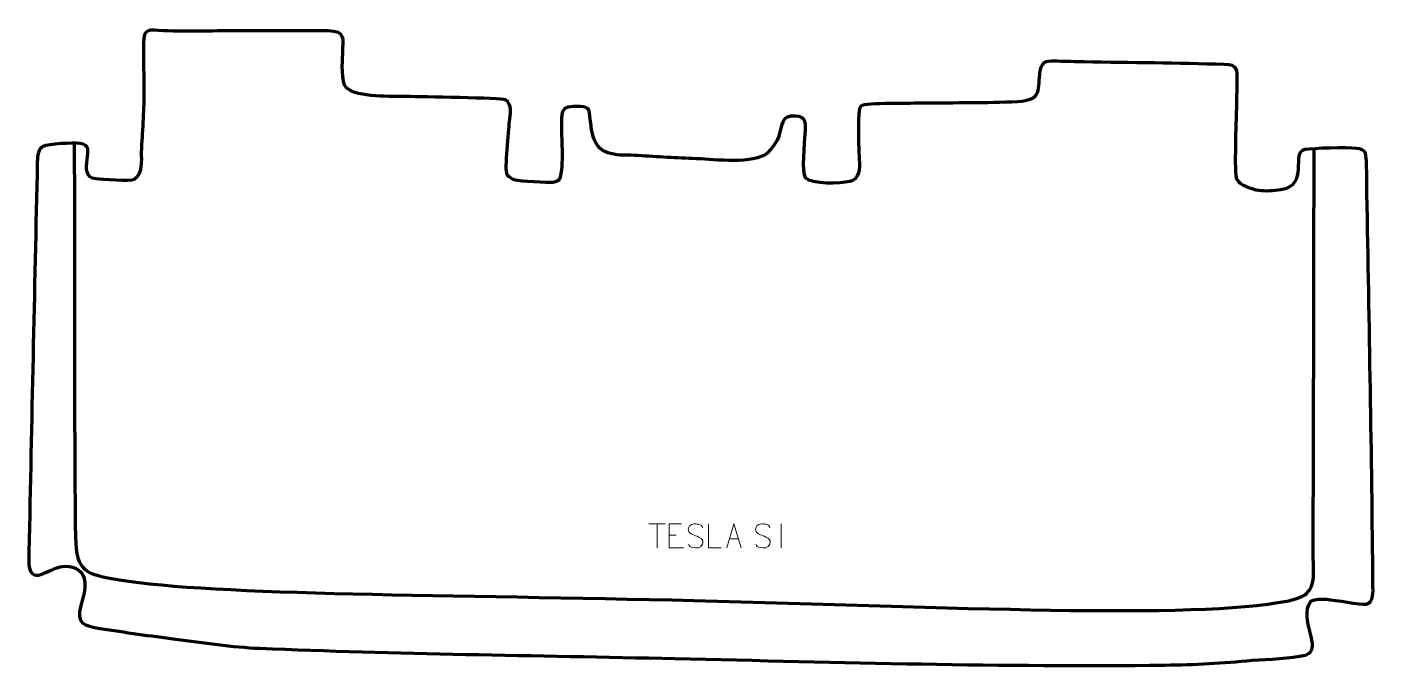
# Model space of a CAD drawing. Header units: millimetres. Extents: x 918 to 2318, y 122 to 788.
import ezdxf

# ---------------------------------------------------------------- set-up
doc = ezdxf.new("R2010")
doc.units = ezdxf.units.MM
doc.header["$MEASUREMENT"] = 0
doc.layers.add('layer 2', color=7, linetype='Continuous')
doc.layers.add('layer 3', color=7, linetype='Continuous')

msp = doc.modelspace()

# ---------------------------------------------------------------- linework, layer by layer
at = {"layer": 'layer 2', "color": 142, "lineweight": 158}
msp.add_open_spline([(967.2852, 666.5854), (967.7099, 530.2568), (966.9558, 393.6315), (968.5003, 257.346), (968.5003, 257.346), (969.554, 219.9054), (979.2905, 218.5278), (1014.2422, 212.5754), (1014.2422, 212.5754), (1111.7764, 195.9651), (1364.8366, 197.1714), (1611.2253, 190.9247), (1611.2253, 190.9247), (1874.0957, 184.2602), (2130.7261, 171.2702), (2227.4999, 190.4017), (2227.4999, 190.4017), (2236.2796, 192.1374), (2244.115, 194.631), (2247.824, 198.086), (2247.824, 198.086), (2257.4422, 207.0457), (2255.0358, 222.9122), (2254.6812, 234.7661), (2254.6812, 234.7661), (2254.3524, 258.2678), (2254.8332, 281.8419), (2254.9151, 305.3521), (2254.9151, 305.3521), (2255.2801, 423.8695), (2255.447, 542.3874), (2255.6982, 660.905)], degree=3, knots=[0, 0, 0, 0, 0.111111111, 0.111111111, 0.111111111, 0.111111111, 0.222222222, 0.222222222, 0.222222222, 0.222222222, 0.333333333, 0.333333333, 0.333333333, 0.333333333, 0.444444444, 0.444444444, 0.444444444, 0.444444444, 0.555555556, 0.555555556, 0.555555556, 0.555555556, 0.666666667, 0.666666667, 0.666666667, 0.666666667, 0.777777778, 0.777777778, 0.777777778, 0.777777778, 1, 1, 1, 1], dxfattribs=at)
at = {"layer": 'layer 2', "color": 250, "lineweight": 9}
for points in [[(1564.4055, 270.6147), (1564.4055, 270.6147), (1581.3927, 270.6147), (1581.3927, 270.6147)], [(1572.8993, 245.6847), (1572.8993, 245.6847), (1572.8993, 270.6382), (1572.8993, 270.6382)], [(1701.9045, 270.8224), (1701.9045, 270.8224), (1701.9045, 245.8483), (1701.9045, 245.8483)], [(1585.4662, 258.7585), (1585.4662, 258.7585), (1592.6343, 258.7585), (1592.6343, 258.7585)], [(1648.1566, 255.108), (1648.1566, 255.108), (1657.6523, 255.108), (1657.6523, 255.108)]]:
    msp.add_open_spline(points, degree=3, dxfattribs=at)
for points, knots in [([(1598.3401, 270.6382), (1598.3401, 270.6382), (1585.4662, 270.6382), (1585.4662, 270.6382), (1585.4662, 270.6382), (1585.4662, 270.6382), (1585.4662, 245.6846), (1585.4662, 245.6846), (1585.4662, 245.6846), (1585.4662, 245.6846), (1600.332, 245.6846), (1600.332, 245.6846)], [0, 0, 0, 0, 0.25, 0.25, 0.25, 0.25, 0.5, 0.5, 0.5, 0.5, 1, 1, 1, 1]), ([(1612.9045, 258.3353), (1608.6562, 259.8057), (1603.7481, 261.6015), (1605.7532, 267.1218), (1605.7532, 267.1218), (1607.2567, 271.2617), (1612.4703, 270.8732), (1616.0739, 270.2721), (1616.0739, 270.2721), (1618.9345, 269.7949), (1619.7992, 268.5817), (1620.1098, 266.4976)], [0, 0, 0, 0, 0.25, 0.25, 0.25, 0.25, 0.5, 0.5, 0.5, 0.5, 1, 1, 1, 1]), ([(1639.379, 245.8585), (1639.379, 245.8585), (1626.4299, 245.8585), (1626.4299, 245.8585), (1626.4299, 245.8585), (1626.4299, 245.8585), (1626.4299, 270.8121), (1626.4299, 270.8121)], [0, 0, 0, 0, 0.333333333, 0.333333333, 0.333333333, 0.333333333, 1, 1, 1, 1]), ([(1645.434, 245.8586), (1645.434, 245.8586), (1652.805, 270.8121), (1652.805, 270.8121), (1652.805, 270.8121), (1652.805, 270.8121), (1660.3749, 245.8586), (1660.3749, 245.8586)], [0, 0, 0, 0, 0.333333333, 0.333333333, 0.333333333, 0.333333333, 1, 1, 1, 1]), ([(1682.9045, 258.3353), (1678.6562, 259.8057), (1673.7481, 261.6015), (1675.7532, 267.1218), (1675.7532, 267.1218), (1677.2567, 271.2617), (1682.4703, 270.8732), (1686.0739, 270.2721), (1686.0739, 270.2721), (1688.9345, 269.7949), (1689.7992, 268.5817), (1690.1098, 266.4976)], [0, 0, 0, 0, 0.25, 0.25, 0.25, 0.25, 0.5, 0.5, 0.5, 0.5, 1, 1, 1, 1]), ([(1612.9045, 258.3352), (1616.9231, 256.6885), (1621.9526, 254.8002), (1620.1186, 249.4399), (1620.1186, 249.4399), (1618.6588, 245.1735), (1613.748, 245.4302), (1610.0219, 245.9849), (1610.0219, 245.9849), (1607.2719, 246.3947), (1606.051, 247.6082), (1605.673, 249.7204)], [0, 0, 0, 0, 0.25, 0.25, 0.25, 0.25, 0.5, 0.5, 0.5, 0.5, 1, 1, 1, 1]), ([(1682.9045, 258.3352), (1686.9231, 256.6885), (1691.9526, 254.8002), (1690.1186, 249.4399), (1690.1186, 249.4399), (1688.6588, 245.1735), (1683.748, 245.4302), (1680.0219, 245.9849), (1680.0219, 245.9849), (1677.2719, 246.3947), (1676.051, 247.6082), (1675.673, 249.7204)], [0, 0, 0, 0, 0.25, 0.25, 0.25, 0.25, 0.5, 0.5, 0.5, 0.5, 1, 1, 1, 1])]:
    msp.add_open_spline(points, degree=3, knots=knots, dxfattribs=at)
at = {"layer": 'layer 3', "color": 242, "lineweight": 158}
msp.add_open_spline([(1036.9685, 657.5249), (1037.7266, 678.3934), (1039.7198, 698.0435), (1039.7175, 719.1881), (1039.7175, 719.1881), (1039.7028, 736.2322), (1039.0793, 753.6799), (1039.2504, 770.6101), (1039.2504, 770.6101), (1039.4226, 787.6525), (1044.9598, 783.9681), (1059.9911, 783.5621), (1059.9911, 783.5621), (1086.9156, 782.8349), (1114.442, 783.5632), (1141.4411, 783.5437), (1141.4411, 783.5437), (1171.2454, 783.5046), (1201.2921, 783.8539), (1231.0587, 783.5256), (1231.0587, 783.5256), (1249.8546, 782.4328), (1246.613, 776.8596), (1246.263, 759.7045), (1246.263, 759.7045), (1246.0885, 751.1513), (1244.1831, 730.5542), (1250.0592, 724.2123), (1250.0592, 724.2123), (1262.0373, 713.7583), (1297.2898, 715.7283), (1313.5814, 715.2059), (1313.5814, 715.2059), (1326.7154, 714.8382), (1410.9352, 713.7619), (1415.5656, 711.7867), (1415.5656, 711.7867), (1422.978, 707.4403), (1420.0624, 696.1946), (1419.5366, 689.1613), (1419.5366, 689.1613), (1418.8121, 680.0114), (1414.3085, 639.3369), (1417.1867, 633.6714), (1417.1867, 633.6714), (1419.7028, 630.7266), (1422.6571, 629.059), (1425.8819, 628.1161), (1425.8819, 628.1161), (1429.2198, 627.14), (1460.1469, 625.2559), (1464.5805, 625.9357), (1464.5805, 625.9357), (1468.3323, 626.511), (1471.8127, 627.9142), (1472.3866, 631.2525), (1472.3866, 631.2525), (1475.942, 651.9319), (1473.2422, 668.9626), (1473.5085, 689.3345), (1473.5085, 689.3345), (1473.6408, 699.4604), (1475.0704, 702.7857), (1480.2696, 704.048), (1480.2696, 704.048), (1483.2604, 704.7741), (1487.9416, 705.3045), (1493.2086, 704.8088), (1493.2086, 704.8088), (1503.303, 703.8588), (1502.4204, 701.9), (1503.5492, 691.651), (1503.5492, 691.651), (1504.2038, 685.7078), (1504.8059, 680.6179), (1506.1432, 674.7515), (1506.1432, 674.7515), (1513.0397, 650.9939), (1532.9387, 654.9816), (1553.1468, 653.7921), (1553.1468, 653.7921), (1573.3345, 652.6038), (1593.3466, 651.2185), (1613.575, 650.4929), (1613.575, 650.4929), (1613.575, 650.4929), (1615.0938, 650.4384), (1615.0938, 650.4384), (1615.0938, 650.4384), (1632.6183, 649.7482), (1674.0025, 644.4453), (1687.2273, 656.3881), (1687.2273, 656.3881), (1698.8502, 668.4093), (1698.5247, 670.7564), (1702.718, 686.0136), (1702.718, 686.0136), (1704.8908, 693.9195), (1708.7843, 695.0247), (1716.7612, 694.8194), (1716.7612, 694.8194), (1729.155, 694.5004), (1727.1765, 686.1076), (1726.9028, 676.163), (1726.9028, 676.163), (1726.4228, 667.9387), (1723.1411, 636.0091), (1727.3124, 630.692), (1727.3124, 630.692), (1733.0958, 623.3201), (1763.9074, 624.8663), (1772.7679, 626.6803), (1772.7679, 626.6803), (1775.522, 627.4859), (1776.857, 628.1909), (1779.1385, 629.8874), (1779.1385, 629.8874), (1784.8688, 636.6449), (1782.806, 648.2678), (1782.7511, 656.6286), (1782.7511, 656.6286), (1782.5772, 664.0841), (1780.5433, 701.6321), (1784.6314, 705.298), (1784.6314, 705.298), (1789.9764, 708.8021), (1838.7864, 708.0028), (1849.8714, 708.186), (1849.8714, 708.186), (1882.329, 708.69), (1914.8789, 708.2963), (1947.3068, 709.727), (1947.3068, 709.727), (1974.309, 711.4195), (1967.5446, 722.5002), (1970.6939, 742.1336), (1970.6939, 742.1336), (1972.4746, 753.2344), (1979.3871, 752.0183), (1989.0848, 751.8609), (1989.0848, 751.8609), (1998.2937, 751.7115), (2007.4983, 751.3321), (2016.7087, 751.1761), (2016.7087, 751.1761), (2065.177, 750.4483), (2113.9183, 750.0209), (2162.3504, 748.4754), (2162.3504, 748.4754), (2176.3253, 748.0294), (2175.9137, 743.9511), (2175.7887, 730.6738), (2175.7887, 730.6738), (2175.6998, 721.2324), (2175.3574, 711.7887), (2175.2443, 702.3444), (2175.2443, 702.3444), (2175.0258, 690.962), (2172.7362, 635.3357), (2175.4672, 629.1268), (2175.4672, 629.1268), (2178.3179, 622.6458), (2191.4961, 618.3865), (2198.1083, 617.4856), (2198.1083, 617.4856), (2205.7054, 616.4505), (2213.1448, 617.0127), (2220.6907, 618.1144), (2220.6907, 618.1144), (2251.4243, 622.8284), (2230.5811, 657.4441), (2246.0182, 659.9901), (2246.0182, 659.9901), (2254.5753, 661.4014), (2289.6762, 662.5199), (2299.8058, 661.3159), (2299.8058, 661.3159), (2304.0597, 660.8103), (2307.768, 659.4849), (2308.9659, 656.4416), (2308.9659, 656.4416), (2310.9088, 650.1185), (2310.3739, 622.8385), (2310.5414, 613.8498), (2310.5414, 613.8498), (2313.0651, 478.3472), (2315.6085, 342.669), (2316.8249, 207.1547), (2316.8249, 207.1547), (2316.8789, 201.1449), (2317.9751, 188.3473), (2309.7638, 187.229), (2309.7638, 187.229), (2303.6382, 186.3948), (2277.664, 191.594), (2268.5561, 192.2122), (2268.5561, 192.2122), (2263.4203, 192.5608), (2256.8036, 192.9355), (2252.2827, 190.0809), (2252.2827, 190.0809), (2238.4661, 171.4231), (2266.3013, 140.735), (2246.6304, 134.1699), (2246.6304, 134.1699), (2231.2676, 130.3169), (2208.2556, 130.2039), (2191.7181, 128.7041), (2191.7181, 128.7041), (2160.6965, 125.9027), (2131.7897, 124.1662), (2100.6244, 123.7742), (2100.6244, 123.7742), (1933.6784, 121.6744), (1763.3723, 126.6883), (1591.3032, 130.5876), (1591.3032, 130.5876), (1446.8396, 133.8613), (1300.5054, 135.2981), (1159.9914, 141.2395), (1159.9914, 141.2395), (1131.7336, 142.4343), (1100.8058, 147.0572), (1072.5853, 150.7605), (1072.5853, 150.7605), (1046.5039, 154.1884), (1020.006, 157.7618), (994.0518, 161.9708), (994.0518, 161.9708), (977.523, 164.6195), (968.9764, 166.8006), (974.1082, 185.8253), (974.1082, 185.8253), (977.5546, 198.6021), (983.8439, 215.8377), (969.1554, 224.3723), (969.1554, 224.3723), (949.1457, 232.6495), (937.0331, 214.6795), (926.0461, 217.7032), (926.0461, 217.7032), (918.1243, 219.8833), (920.1042, 235.3187), (920.225, 241.8843), (920.225, 241.8843), (922.8495, 376.8855), (925.9323, 512.1813), (928.8762, 647.1609), (928.8762, 647.1609), (929.0289, 654.167), (930.2045, 661.026), (934.6878, 663.2916), (934.6878, 663.2916), (940.73, 666.3449), (965.829, 667.0115), (973.1156, 666.3677), (973.1156, 666.3677), (984.0407, 664.9162), (981.3887, 658.8935), (980.5888, 649.8372), (980.5888, 649.8372), (979.7903, 640.7951), (978.2985, 630.8452), (989.7398, 629.497), (989.7398, 629.497), (995.7265, 628.7915), (1026.2183, 626.6689), (1029.5647, 628.8386), (1029.5647, 628.8386), (1038.6374, 634.7211), (1036.7539, 648.2326), (1036.9685, 657.5249)], degree=3, knots=[0, 0, 0, 0, 0.014492754, 0.014492754, 0.014492754, 0.014492754, 0.028985507, 0.028985507, 0.028985507, 0.028985507, 0.043478261, 0.043478261, 0.043478261, 0.043478261, 0.057971014, 0.057971014, 0.057971014, 0.057971014, 0.072463768, 0.072463768, 0.072463768, 0.072463768, 0.086956522, 0.086956522, 0.086956522, 0.086956522, 0.101449275, 0.101449275, 0.101449275, 0.101449275, 0.115942029, 0.115942029, 0.115942029, 0.115942029, 0.130434783, 0.130434783, 0.130434783, 0.130434783, 0.144927536, 0.144927536, 0.144927536, 0.144927536, 0.15942029, 0.15942029, 0.15942029, 0.15942029, 0.173913043, 0.173913043, 0.173913043, 0.173913043, 0.188405797, 0.188405797, 0.188405797, 0.188405797, 0.202898551, 0.202898551, 0.202898551, 0.202898551, 0.217391304, 0.217391304, 0.217391304, 0.217391304, 0.231884058, 0.231884058, 0.231884058, 0.231884058, 0.246376812, 0.246376812, 0.246376812, 0.246376812, 0.260869565, 0.260869565, 0.260869565, 0.260869565, 0.275362319, 0.275362319, 0.275362319, 0.275362319, 0.289855072, 0.289855072, 0.289855072, 0.289855072, 0.304347826, 0.304347826, 0.304347826, 0.304347826, 0.31884058, 0.31884058, 0.31884058, 0.31884058, 0.333333333, 0.333333333, 0.333333333, 0.333333333, 0.347826087, 0.347826087, 0.347826087, 0.347826087, 0.362318841, 0.362318841, 0.362318841, 0.362318841, 0.376811594, 0.376811594, 0.376811594, 0.376811594, 0.391304348, 0.391304348, 0.391304348, 0.391304348, 0.405797101, 0.405797101, 0.405797101, 0.405797101, 0.420289855, 0.420289855, 0.420289855, 0.420289855, 0.434782609, 0.434782609, 0.434782609, 0.434782609, 0.449275362, 0.449275362, 0.449275362, 0.449275362, 0.463768116, 0.463768116, 0.463768116, 0.463768116, 0.47826087, 0.47826087, 0.47826087, 0.47826087, 0.492753623, 0.492753623, 0.492753623, 0.492753623, 0.507246377, 0.507246377, 0.507246377, 0.507246377, 0.52173913, 0.52173913, 0.52173913, 0.52173913, 0.536231884, 0.536231884, 0.536231884, 0.536231884, 0.550724638, 0.550724638, 0.550724638, 0.550724638, 0.565217391, 0.565217391, 0.565217391, 0.565217391, 0.579710145, 0.579710145, 0.579710145, 0.579710145, 0.594202899, 0.594202899, 0.594202899, 0.594202899, 0.608695652, 0.608695652, 0.608695652, 0.608695652, 0.623188406, 0.623188406, 0.623188406, 0.623188406, 0.637681159, 0.637681159, 0.637681159, 0.637681159, 0.652173913, 0.652173913, 0.652173913, 0.652173913, 0.666666667, 0.666666667, 0.666666667, 0.666666667, 0.68115942, 0.68115942, 0.68115942, 0.68115942, 0.695652174, 0.695652174, 0.695652174, 0.695652174, 0.710144928, 0.710144928, 0.710144928, 0.710144928, 0.724637681, 0.724637681, 0.724637681, 0.724637681, 0.739130435, 0.739130435, 0.739130435, 0.739130435, 0.753623188, 0.753623188, 0.753623188, 0.753623188, 0.768115942, 0.768115942, 0.768115942, 0.768115942, 0.782608696, 0.782608696, 0.782608696, 0.782608696, 0.797101449, 0.797101449, 0.797101449, 0.797101449, 0.811594203, 0.811594203, 0.811594203, 0.811594203, 0.826086957, 0.826086957, 0.826086957, 0.826086957, 0.84057971, 0.84057971, 0.84057971, 0.84057971, 0.855072464, 0.855072464, 0.855072464, 0.855072464, 0.869565217, 0.869565217, 0.869565217, 0.869565217, 0.884057971, 0.884057971, 0.884057971, 0.884057971, 0.898550725, 0.898550725, 0.898550725, 0.898550725, 0.913043478, 0.913043478, 0.913043478, 0.913043478, 0.927536232, 0.927536232, 0.927536232, 0.927536232, 0.942028986, 0.942028986, 0.942028986, 0.942028986, 0.956521739, 0.956521739, 0.956521739, 0.956521739, 0.971014493, 0.971014493, 0.971014493, 0.971014493, 1, 1, 1, 1], dxfattribs=at)

doc.saveas('drawing.dxf')
